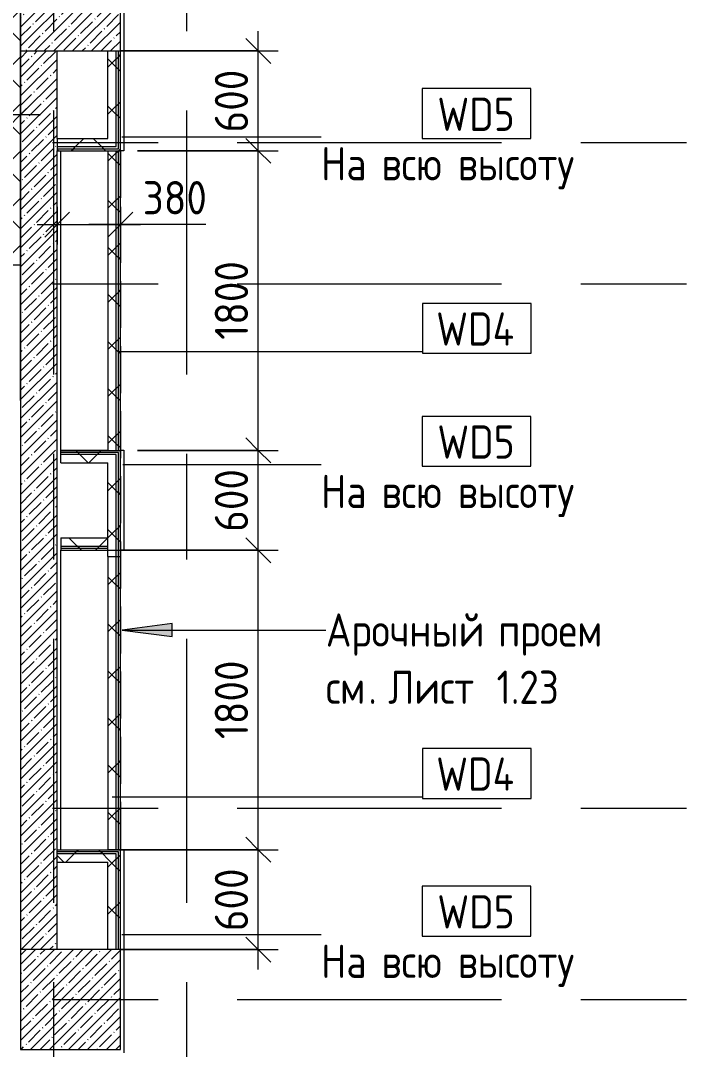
# Model space of a CAD drawing. Header units: millimetres. Extents: x 35787 to 244346, y -8553 to 29000.
# Drawn here: x 42160 to 46257, y 16700 to 22883 of the extents above; entities that cross this region are included whole.
import ezdxf

# ---------------------------------------------------------------- set-up
doc = ezdxf.new("R2010")
doc.units = ezdxf.units.MM
doc.linetypes.add('IMPORT-Невидимая', pattern=[391.222223, 282.222223, -109])
doc.linetypes.add('Осевая', pattern=[3175, 635, -476.25, 1587.5, -476.25])
for name, color, linetype, lineweight in [('A-ANNO-DIMS', 7, 'Continuous', 9), ('A-ANNO-DIMS-100', 7, 'Continuous', 9), ('A-DETL-2', 7, 'IMPORT-Невидимая', 13), ('A-WALL-IDEN', 7, 'Continuous', 9), ('I-WALL', 7, 'Continuous', 9), ('S-COLS', 7, 'Continuous', 9), ('S-STRS-MBND', 7, 'Continuous', 9), ('Оси-2', 7, 'Осевая', 9)]:
    doc.layers.add(name, color=color, linetype=linetype, lineweight=lineweight)
for name, color, linetype, lineweight, true_color in [('A-FLOR-1', 7, 'Continuous', 9, 0xaaaaaa), ('A-WALL-2', 5, 'Continuous', 13, 0x0000ff), ('A-WALL-3', 7, 'Continuous', 13, 0x008040), ('A-WALL-4', 7, 'Continuous', 9, 0xff80c0), ('G-ANNO-TEXT-1', 7, 'Continuous', 9, 0x3c3c3c), ('I-WALL-2', 5, 'Continuous', 9, 0x0000ff), ('I-WALL-3', 7, 'Continuous', 9, 0x008040)]:
    doc.layers.add(name, color=color, linetype=linetype, lineweight=lineweight, true_color=true_color)
doc.styles.add('GOST Common_1', font='GOST_Common.ttf', dxfattribs={"width": 0.9, "height": 200})
doc.styles.add('ISOCPEUR_1', font='isocpeur.ttf', dxfattribs={"width": 0.9, "height": 200})
doc.dimstyles.new('ISO-2_0_0_9К_Средний_округл2', dxfattribs={"dimscale": 304.8, "dimtxt": 199.196235, "dimasz": 0.492126, "dimexe": 0.393701, "dimexo": 0, "dimgap": 0, "dimtad": 1, "dimdec": 0, "dimrnd": 10, "dimzin": 0, "dimdsep": 46, "dimtxsty": 'ISOCPEUR_1', "dimblk1": 'OBLIQUE', "dimblk2": 'OBLIQUE', "dimsah": 1, "dimcen": 0.09, "dimdle": 0.393701, "dimazin": 0, "dimtfac": 1, "dimtdec": 4, "dimtix": 1, "dimtmove": 1, "dimatfit": 3, "dimfxl": 1, "dimtvp": 1, "dimtolj": 1, "dimtzin": 0, "dimarcsym": 2})
doc.dimstyles.new('ISO-2_0_0_9К_Средний_округл2_1', dxfattribs={"dimscale": 304.8, "dimtxt": 199.196235, "dimasz": 0.492126, "dimexe": 0.393701, "dimexo": 0, "dimgap": 0, "dimtad": 1, "dimdec": 0, "dimrnd": 10, "dimzin": 0, "dimdsep": 46, "dimtxsty": 'ISOCPEUR_1', "dimblk1": 'OBLIQUE', "dimblk2": 'OBLIQUE', "dimsah": 1, "dimcen": 0.09, "dimdle": 0.393701, "dimazin": 0, "dimtfac": 1, "dimtdec": 4, "dimtix": 1, "dimtmove": 0, "dimatfit": 3, "dimfxl": 1, "dimtvp": 1, "dimtolj": 1, "dimtzin": 0, "dimarcsym": 2})
pattern_1 = [(45, (0, 0), (-141.42136, 141.42136), []), (135, (0, 0), (-141.42136, -141.42136), [])]
pattern_2 = [(315, (52270, 42220), (141.42136, 141.42136), []), (45, (52270, 42220), (-141.42136, 141.42136), [])]

# ---------------------------------------------------------------- blocks, each defined once
blk = doc.blocks.new('BSC_Колонна _Прямоугольная - 600х600-V18-План монтажа стен и перегородок 1 этажа  в осях 12-23')
at = {"layer": 'S-COLS'}
h = blk.add_hatch(dxfattribs=at)
h.set_pattern_fill('FP_35', color=256, style=0, pattern_type=2)
h.set_pattern_definition([(45, (-42460, -17000), (-57.02463, 57.02463), []), (45, (-42402.975, -17000), (-57.02463, 57.02463), [100.806, -20.161, 3.353, -16.808])])
h.paths.add_polyline_path([(-300, -300), (300, -300), (300, 300), (-300, 300), (-300, 261)])
for p, q in [((300, 300), (-300, 300)), ((-300, 300), (-300, -300)), ((300, -300), (300, 300)), ((-300, -300), (300, -300))]:
    blk.add_line(p, q, dxfattribs=at)
blk = doc.blocks.new('BSC_Колонна _Прямоугольная - 600х600-V19-План монтажа стен и перегородок 1 этажа  в осях 12-23')
at = {"layer": 'S-COLS'}
h = blk.add_hatch(dxfattribs=at)
h.set_pattern_fill('FP_36', color=256, style=0, pattern_type=2)
h.set_pattern_definition([(45, (-42460, -23000), (-57.02463, 57.02463), []), (45, (-42402.975, -23000), (-57.02463, 57.02463), [100.806, -20.161, 3.353, -16.808])])
h.paths.add_polyline_path([(-300, -300), (300, -300), (300, 300), (-300, 300), (-300, -50.7)])
for p, q in [((300, 300), (-300, 300)), ((-300, 300), (-300, -300)), ((300, -300), (300, 300)), ((-300, -300), (300, -300))]:
    blk.add_line(p, q, dxfattribs=at)
blk = doc.blocks.new('Зашивка приборов отопления6 - Зашивка приборов отопления-33276534-План монтажа стен и перегородок 1 этажа  в осях 12-23')
at = {"layer": 'A-WALL-4'}
h = blk.add_hatch(dxfattribs=at)
h.set_pattern_fill('FP_84', color=256, style=0, pattern_type=2)
h.set_pattern_definition(pattern_2)
h.paths.add_polyline_path([(73684.6, 535), (73684.6, 460), (75235, 460), (75235, 535), (73926.5, 535)])
h = blk.add_hatch(dxfattribs=at)
h.set_pattern_fill('FP_84', color=256, style=0, pattern_type=2)
h.set_pattern_definition(pattern_2)
h.paths.add_polyline_path([(73685, 460), (73685, 60), (75235, 60), (75235, 460), (73926.5, 460)])
for p, q in [((75235, 535), (73684.6, 535)), ((73684.6, 535), (73684.6, 460)), ((73684.6, 460), (73684.6, 60)), ((73684.6, 460), (75235, 460)), ((75235, 460), (73685, 460)), ((73685, 460), (73685, 60))]:
    blk.add_line(p, q, dxfattribs=at)
blk = doc.blocks.new('DIMBLOCK59-План монтажа стен и перегородок 1 этажа  в осях 12-23')
at = {"layer": 'A-ANNO-DIMS-100', "lineweight": 20}
for p, q in [((43588.5, 17900), (43513.5, 17975)), ((43588.5, 17900), (43663.5, 17825)), ((43588.5, 17300), (43513.5, 17375)), ((43588.5, 17300), (43663.5, 17225))]:
    blk.add_line(p, q, dxfattribs=at)
at = {"layer": 'A-ANNO-DIMS-100'}
for p, q in [((42689.5, 17900), (43708.5, 17900)), ((43588.5, 17900), (42689.5, 17900)), ((43588.5, 17180), (43588.5, 17900)), ((42760, 17300), (43708.5, 17300)), ((43588.5, 17300), (42760, 17300))]:
    blk.add_line(p, q, dxfattribs=at)
at = {"layer": 'A-ANNO-DIMS-100', "color": 0, "insert": (43327.2, 17410.4), "char_height": 200, "width": 455.087, "attachment_point": 1, "rotation": 90, "line_spacing_factor": 1.149209, "style": 'ISOCPEUR_1'}
blk.add_mtext('600', dxfattribs=at)
blk = doc.blocks.new('_Oblique')
at = {"color": 0, "linetype": 'ByBlock', "lineweight": -2}
blk.add_line((-0.5, -0.5), (0.5, 0.5), dxfattribs=at)
blk = doc.blocks.new('DIMBLOCK60-План монтажа стен и перегородок 1 этажа  в осях 12-23')
at = {"layer": 'A-ANNO-DIMS-100', "lineweight": 20}
for p, q in [((43588.5, 19700), (43513.5, 19775)), ((43588.5, 19700), (43663.5, 19625)), ((43588.5, 17900), (43513.5, 17975)), ((43588.5, 17900), (43663.5, 17825))]:
    blk.add_line(p, q, dxfattribs=at)
at = {"layer": 'A-ANNO-DIMS-100'}
for p, q in [((42760, 19700), (43708.5, 19700)), ((43588.5, 19700), (42760, 19700)), ((43588.5, 17900), (43588.5, 19700)), ((42689.5, 17900), (43708.5, 17900)), ((43588.5, 17900), (42689.5, 17900))]:
    blk.add_line(p, q, dxfattribs=at)
at = {"layer": 'A-ANNO-DIMS-100', "color": 0, "insert": (43327.2, 18564.4), "char_height": 200, "width": 565.411, "attachment_point": 1, "rotation": 90, "line_spacing_factor": 1.149209, "style": 'ISOCPEUR_1'}
blk.add_mtext('1800', dxfattribs=at)
blk = doc.blocks.new('DIMBLOCK61-План монтажа стен и перегородок 1 этажа  в осях 12-23')
at = {"layer": 'A-ANNO-DIMS-100', "lineweight": 20}
for p, q in [((43588.5, 20300), (43513.5, 20375)), ((43588.5, 20300), (43663.5, 20225)), ((43588.5, 19700), (43513.5, 19775)), ((43588.5, 19700), (43663.5, 19625))]:
    blk.add_line(p, q, dxfattribs=at)
at = {"layer": 'A-ANNO-DIMS-100'}
for p, q in [((42863, 20300), (43708.5, 20300)), ((43588.5, 20300), (42863, 20300)), ((43588.5, 19700), (43588.5, 20300)), ((42760, 19700), (43708.5, 19700)), ((43588.5, 19700), (42760, 19700))]:
    blk.add_line(p, q, dxfattribs=at)
at = {"layer": 'A-ANNO-DIMS-100', "color": 0, "insert": (43327.2, 19810.4), "char_height": 200, "width": 455.087, "attachment_point": 1, "rotation": 90, "line_spacing_factor": 1.149209, "style": 'ISOCPEUR_1'}
blk.add_mtext('600', dxfattribs=at)
blk = doc.blocks.new('DIMBLOCK62-План монтажа стен и перегородок 1 этажа  в осях 12-23')
at = {"layer": 'A-ANNO-DIMS-100', "lineweight": 20}
for p, q in [((43588.5, 22100), (43513.5, 22175)), ((43588.5, 22100), (43663.5, 22025)), ((43588.5, 20300), (43513.5, 20375)), ((43588.5, 20300), (43663.5, 20225))]:
    blk.add_line(p, q, dxfattribs=at)
at = {"layer": 'A-ANNO-DIMS-100'}
for p, q in [((42863, 22100), (43708.5, 22100)), ((43588.5, 22100), (42863, 22100)), ((43588.5, 20300), (43588.5, 22100)), ((42863, 20300), (43708.5, 20300)), ((43588.5, 20300), (42863, 20300))]:
    blk.add_line(p, q, dxfattribs=at)
at = {"layer": 'A-ANNO-DIMS-100', "color": 0, "insert": (43327.2, 20964.4), "char_height": 200, "width": 565.411, "attachment_point": 1, "rotation": 90, "line_spacing_factor": 1.149209, "style": 'ISOCPEUR_1'}
blk.add_mtext('1800', dxfattribs=at)
blk = doc.blocks.new('DIMBLOCK63-План монтажа стен и перегородок 1 этажа  в осях 12-23')
at = {"layer": 'A-ANNO-DIMS-100'}
for p, q in [((43588.5, 22100), (43588.5, 22820)), ((42760, 22700), (43708.5, 22700)), ((43588.5, 22700), (42760, 22700)), ((42863, 22100), (43708.5, 22100)), ((43588.5, 22100), (42863, 22100))]:
    blk.add_line(p, q, dxfattribs=at)
at = {"layer": 'A-ANNO-DIMS-100', "lineweight": 20}
for p, q in [((43588.5, 22700), (43513.5, 22775)), ((43588.5, 22700), (43663.5, 22625)), ((43588.5, 22100), (43513.5, 22175)), ((43588.5, 22100), (43663.5, 22025))]:
    blk.add_line(p, q, dxfattribs=at)
at = {"layer": 'A-ANNO-DIMS-100', "color": 0, "insert": (43327.2, 22210.4), "char_height": 200, "width": 455.087, "attachment_point": 1, "rotation": 90, "line_spacing_factor": 1.149209, "style": 'ISOCPEUR_1'}
blk.add_mtext('600', dxfattribs=at)
blk = doc.blocks.new('DIMBLOCK64-План монтажа стен и перегородок 1 этажа  в осях 12-23')
at = {"layer": 'A-ANNO-DIMS-100'}
for p, q in [((42380, 21762.9), (42380, 21536.8)), ((42380, 21656.8), (42380, 21762.9)), ((42760, 21762.9), (42760, 21536.8)), ((42760, 21656.8), (42760, 21762.9)), ((42260, 21656.8), (42880, 21656.8)), ((42794, 21656.8), (42570, 21656.8)), ((43273.3, 21656.8), (42794, 21656.8))]:
    blk.add_line(p, q, dxfattribs=at)
at = {"layer": 'A-ANNO-DIMS-100', "lineweight": 20}
for p, q in [((42380, 21656.8), (42455, 21731.8)), ((42760, 21656.8), (42835, 21731.8)), ((42380, 21656.8), (42305, 21581.8)), ((42760, 21656.8), (42685, 21581.8))]:
    blk.add_line(p, q, dxfattribs=at)
at = {"layer": 'A-ANNO-DIMS-100', "color": 0, "insert": (42894, 21918.1), "char_height": 200, "width": 455.087, "attachment_point": 1, "line_spacing_factor": 1.149209, "style": 'ISOCPEUR_1'}
blk.add_mtext('380', dxfattribs=at)
blk = doc.blocks.new('DIMBLOCK76-План монтажа стен и перегородок 1 этажа  в осях 12-23')
at = {"layer": 'A-ANNO-DIMS-100'}
for p, q in [((41685, 22965), (41685, 22197.7)), ((41685, 22317.7), (41685, 22965)), ((42160, 22700), (42160, 22197.7)), ((42160, 22317.7), (42160, 22700)), ((41565, 22317.7), (42280, 22317.7))]:
    blk.add_line(p, q, dxfattribs=at)
at = {"layer": 'A-ANNO-DIMS-100', "lineweight": 20}
for p, q in [((41685, 22317.7), (41760, 22392.7)), ((42160, 22317.7), (42235, 22392.7)), ((41685, 22317.7), (41610, 22242.7)), ((42160, 22317.7), (42085, 22242.7))]:
    blk.add_line(p, q, dxfattribs=at)
at = {"layer": 'A-ANNO-DIMS-100', "color": 0, "insert": (41723.3, 22579), "char_height": 200, "width": 478.071, "attachment_point": 1, "line_spacing_factor": 1.149209, "style": 'ISOCPEUR_1'}
blk.add_mtext('470', dxfattribs=at)
blk = doc.blocks.new('М_стена2 - Типоразмер-30678229-План монтажа стен и перегородок 1 этажа  в осях 12-23')
at = {"layer": 'A-WALL-IDEN'}
for p, q in [((3.258, 1.523), (-3.273, 1.523)), ((-3.273, 1.523), (-3.273, -1.477)), ((3.258, -1.477), (3.258, 1.523)), ((-3.273, -1.477), (3.258, -1.477))]:
    blk.add_line(p, q, dxfattribs=at)

msp = doc.modelspace()

# ---------------------------------------------------------------- hatches: boundary and pattern name
at = {"layer": 'G-ANNO-TEXT-1'}
msp.add_hatch(color=256, dxfattribs=at).paths.add_polyline_path([(42770.3, 19220.4), (43070.3, 19180.9), (43070.3, 19259.9)])
at = {"layer": 'I-WALL'}
h = msp.add_hatch(dxfattribs=at)
h.set_pattern_fill('FP_1', color=256, style=0, pattern_type=2)
h.set_pattern_definition([(45, (0, 0), (-57.02463, 57.02463), []), (45, (57.025, 0), (-57.02463, 57.02463), [100.806, -20.161, 3.353, -16.808])])
h.paths.add_polyline_path([(42160, 17300), (42380, 17300), (42380, 22700), (42160, 22700), (42160, 19329.5)])
at = {"layer": 'I-WALL-2'}
h = msp.add_hatch(dxfattribs=at)
h.set_pattern_fill('FP_78', color=256, style=0, pattern_type=2)
h.set_pattern_definition(pattern_1)
h.paths.add_polyline_path([(42735, 17900), (42735, 19700), (42685, 19700), (42685, 17900)])
h.paths.add_polyline_path([(42685, 20300), (42735, 20300), (42735, 22100), (42685, 22100), (42685, 20363.7)])
h = msp.add_hatch(dxfattribs=at)
h.set_pattern_fill('FP_78', color=256, style=0, pattern_type=2)
h.set_pattern_definition(pattern_1)
h.paths.add_polyline_path([(42747.5, 17900), (42747.5, 19700), (42735, 19700), (42735, 17900)])
h.paths.add_polyline_path([(42747.5, 20300), (42747.5, 22100), (42735, 22100), (42735, 20300)])
h = msp.add_hatch(dxfattribs=at)
h.set_pattern_fill('FP_78', color=256, style=0, pattern_type=2)
h.set_pattern_definition(pattern_1)
h.paths.add_polyline_path([(42760, 17900), (42760, 19700), (42747.5, 19700), (42747.5, 17900)])
h.paths.add_polyline_path([(42760, 20300), (42760, 22100), (42747.5, 22100), (42747.5, 20300)])
at = {"layer": 'I-WALL-3'}
h = msp.add_hatch(dxfattribs=at)
h.set_pattern_fill('FP_78', color=256, style=0, pattern_type=2)
h.set_pattern_definition(pattern_1)
h.paths.add_polyline_path([(42735, 22125), (42735, 22700), (42685, 22700), (42685, 22125)])
h = msp.add_hatch(dxfattribs=at)
h.set_pattern_fill('FP_78', color=256, style=0, pattern_type=2)
h.set_pattern_definition(pattern_1)
h.paths.add_polyline_path([(42747.5, 22112.5), (42747.5, 22700), (42735, 22700), (42735, 22112.5)])
h = msp.add_hatch(dxfattribs=at)
h.set_pattern_fill('FP_78', color=256, style=0, pattern_type=2)
h.set_pattern_definition(pattern_1)
h.paths.add_polyline_path([(42760, 22100), (42760, 22700), (42747.5, 22700), (42747.5, 22100)])
h = msp.add_hatch(dxfattribs=at)
h.set_pattern_fill('FP_78', color=256, style=0, pattern_type=2)
h.set_pattern_definition(pattern_1)
h.paths.add_polyline_path([(42685, 22125), (42685, 22175), (42380, 22175), (42380, 22125)])
h = msp.add_hatch(dxfattribs=at)
h.set_pattern_fill('FP_78', color=256, style=0, pattern_type=2)
h.set_pattern_definition(pattern_1)
h.paths.add_polyline_path([(42735, 22112.5), (42735, 22125), (42380, 22125), (42380, 22112.5), (42685, 22112.5)])
h = msp.add_hatch(dxfattribs=at)
h.set_pattern_fill('FP_78', color=256, style=0, pattern_type=2)
h.set_pattern_definition(pattern_1)
h.paths.add_polyline_path([(42645.5, 22100), (42747.5, 22100), (42747.5, 22112.5), (42380, 22112.5), (42380, 22100)])
h = msp.add_hatch(dxfattribs=at)
h.set_pattern_fill('FP_78', color=256, style=0, pattern_type=2)
h.set_pattern_definition(pattern_1)
h.paths.add_polyline_path([(42401, 20287.5), (42645.5, 20287.5), (42645.5, 20300), (42401, 20300)])
h = msp.add_hatch(dxfattribs=at)
h.set_pattern_fill('FP_78', color=256, style=0, pattern_type=2)
h.set_pattern_definition(pattern_1)
h.paths.add_polyline_path([(42401, 20275), (42645.5, 20275), (42645.5, 20287.5), (42401, 20287.5)])
h = msp.add_hatch(dxfattribs=at)
h.set_pattern_fill('FP_78', color=256, style=0, pattern_type=2)
h.set_pattern_definition(pattern_1)
h.paths.add_polyline_path([(42735, 19662.5), (42747.5, 19662.5), (42747.5, 20287.5), (42735, 20287.5), (42735, 19846.6)])
h = msp.add_hatch(dxfattribs=at)
h.set_pattern_fill('FP_78', color=256, style=0, pattern_type=2)
h.set_pattern_definition(pattern_1)
h.paths.add_polyline_path([(42747.5, 19662.5), (42760, 19662.5), (42760, 20300), (42747.5, 20300), (42747.5, 19846.6)])
h = msp.add_hatch(dxfattribs=at)
h.set_pattern_fill('FP_78', color=256, style=0, pattern_type=2)
h.set_pattern_definition(pattern_1)
h.paths.add_polyline_path([(42645.5, 20225), (42645.5, 20275), (42401, 20275), (42401, 20225)])
h = msp.add_hatch(dxfattribs=at)
h.set_pattern_fill('FP_78', color=256, style=0, pattern_type=2)
h.set_pattern_definition(pattern_1)
h.paths.add_polyline_path([(42685, 19662.5), (42735, 19662.5), (42735, 20275), (42685, 20275), (42685, 19846.6)])
h = msp.add_hatch(dxfattribs=at)
h.set_pattern_fill('FP_78', color=256, style=0, pattern_type=2)
h.set_pattern_definition(pattern_1)
h.paths.add_polyline_path([(42645.5, 19725), (42645.5, 19775), (42401, 19775), (42401, 19725)])
h = msp.add_hatch(dxfattribs=at)
h.set_pattern_fill('FP_78', color=256, style=0, pattern_type=2)
h.set_pattern_definition(pattern_1)
h.paths.add_polyline_path([(42401, 19712.5), (42645.5, 19712.5), (42645.5, 19725), (42401, 19725)])
h = msp.add_hatch(dxfattribs=at)
h.set_pattern_fill('FP_78', color=256, style=0, pattern_type=2)
h.set_pattern_definition(pattern_1)
h.paths.add_polyline_path([(42645.5, 19725), (42685, 19725), (42685, 19775), (42645.5, 19775)])
h = msp.add_hatch(dxfattribs=at)
h.set_pattern_fill('FP_78', color=256, style=0, pattern_type=2)
h.set_pattern_definition(pattern_1)
h.paths.add_polyline_path([(42401, 19700), (42645.5, 19700), (42645.5, 19712.5), (42401, 19712.5)])
h = msp.add_hatch(dxfattribs=at)
h.set_pattern_fill('FP_78', color=256, style=0, pattern_type=2)
h.set_pattern_definition(pattern_1)
h.paths.add_polyline_path([(42735, 17887.5), (42747.5, 17887.5), (42747.5, 17900), (42380, 17900), (42380, 17887.5), (42685, 17887.5)])
h = msp.add_hatch(dxfattribs=at)
h.set_pattern_fill('FP_78', color=256, style=0, pattern_type=2)
h.set_pattern_definition(pattern_1)
h.paths.add_polyline_path([(42735, 17875), (42735, 17887.5), (42380, 17887.5), (42380, 17875), (42685, 17875)])
h = msp.add_hatch(dxfattribs=at)
h.set_pattern_fill('FP_78', color=256, style=0, pattern_type=2)
h.set_pattern_definition(pattern_1)
h.paths.add_polyline_path([(42685, 17825), (42685, 17875), (42380, 17875), (42380, 17825)])
h = msp.add_hatch(dxfattribs=at)
h.set_pattern_fill('FP_78', color=256, style=0, pattern_type=2)
h.set_pattern_definition(pattern_1)
h.paths.add_polyline_path([(42735, 17300), (42735, 17875), (42685, 17875), (42685, 17300)])
h = msp.add_hatch(dxfattribs=at)
h.set_pattern_fill('FP_78', color=256, style=0, pattern_type=2)
h.set_pattern_definition(pattern_1)
h.paths.add_polyline_path([(42747.5, 17300), (42747.5, 17887.5), (42735, 17887.5), (42735, 17300)])
h = msp.add_hatch(dxfattribs=at)
h.set_pattern_fill('FP_78', color=256, style=0, pattern_type=2)
h.set_pattern_definition(pattern_1)
h.paths.add_polyline_path([(42747.5, 17300), (42760, 17300), (42760, 17900), (42747.5, 17900), (42747.5, 17887.5)])

# ---------------------------------------------------------------- linework, layer by layer
at = {"layer": 'A-DETL-2'}
msp.add_line((42760, 22100), (42760, 17900), dxfattribs=at)
at = {"layer": 'A-FLOR-1'}
for p, q in [((42780, 23320), (42780, 22100)), ((42400, 22100), (42400, 20300.5)), ((42780, 22100), (42760, 22100)), ((42400, 20300.5), (42685, 20300.5)), ((42760, 20300.5), (42780, 20300.5)), ((42780, 20300.5), (42780, 19700.5)), ((42400, 19700.5), (42400, 17900)), ((42780, 19700.5), (42760, 19700.5)), ((42760, 17900), (42780, 17900)), ((42780, 17900), (42780, 16680))]:
    msp.add_line(p, q, dxfattribs=at)
at = {"layer": 'A-WALL-2'}
for p, q in [((42735, 20300), (42735, 22100)), ((42747.5, 20300), (42747.5, 22100)), ((42735, 17900), (42735, 19662.5)), ((42747.5, 17900), (42747.5, 19662.5))]:
    msp.add_line(p, q, dxfattribs=at)
at = {"layer": 'A-WALL-3'}
for p, q in [((42735, 22125), (42735, 22700)), ((42747.5, 22112.5), (42747.5, 22700)), ((42380, 22175), (42380, 22100)), ((42380, 22125), (42735, 22125)), ((42380, 22112.5), (42747.5, 22112.5)), ((42747.5, 20287.5), (42401, 20287.5)), ((42747.5, 19662.5), (42747.5, 20287.5)), ((42735, 20275), (42401, 20275)), ((42735, 19662.5), (42735, 20275)), ((42401, 19725), (42685, 19725)), ((42401, 19712.5), (42685, 19712.5)), ((42380, 17825), (42380, 17900)), ((42747.5, 17887.5), (42380, 17887.5)), ((42735, 17875), (42380, 17875)), ((42735, 17300), (42735, 17875)), ((42747.5, 17300), (42747.5, 17887.5))]:
    msp.add_line(p, q, dxfattribs=at)
at = {"layer": 'A-WALL-IDEN'}
for p, q in [((42769.2, 22183.6), (43966, 22183.6)), ((42746.4, 20893.1), (44575.7, 20893.1)), ((42775.3, 20214), (43966, 20214)), ((42709.6, 18218.5), (44575.7, 18218.5)), ((42769.2, 17390.7), (43966, 17390.7))]:
    msp.add_line(p, q, dxfattribs=at)
at = {"layer": 'G-ANNO-TEXT-1'}
for p, q in [((43070.3, 19259.9), (42770.3, 19220.4)), ((43070.3, 19180.9), (43070.3, 19259.9)), ((42770.3, 19220.4), (43070.3, 19180.9)), ((42770.3, 19220.4), (43994.4, 19220.4))]:
    msp.add_line(p, q, dxfattribs=at)
at = {"layer": 'I-WALL'}
for p, q in [((42160, 22700), (42160, 17300)), ((42380, 22175), (42380, 22700)), ((42380, 17900), (42380, 22100)), ((42380, 17300), (42380, 17825))]:
    msp.add_line(p, q, dxfattribs=at)
at = {"layer": 'I-WALL-2'}
for p, q in [((42760, 17300), (42760, 22700)), ((42685, 22100), (42685, 20300)), ((42685, 19662.5), (42685, 17900))]:
    msp.add_line(p, q, dxfattribs=at)
at = {"layer": 'I-WALL-3'}
for p, q in [((42685, 22175), (42685, 22700)), ((42380, 22175), (42685, 22175)), ((42380, 22100), (42760, 22100)), ((42401, 20300), (42760, 20300)), ((42401, 20225), (42401, 20300)), ((42401, 20225), (42685, 20225)), ((42685, 19662.5), (42685, 20225)), ((42401, 19775), (42685, 19775)), ((42401, 19775), (42401, 19700)), ((42401, 19700), (42760, 19700)), ((42685, 19662.5), (42760, 19662.5)), ((42380, 17900), (42760, 17900)), ((42380, 17825), (42685, 17825)), ((42685, 17300), (42685, 17825))]:
    msp.add_line(p, q, dxfattribs=at)
at = {"layer": 'S-STRS-MBND'}
msp.add_line((42160, 20600), (42160, 23400), dxfattribs=at)
at = {"layer": 'Оси-2'}
for p, q in [((42360, 593.7), (42360, 24898.1)), ((43160, 593.7), (43160, 24898.1)), ((39176.2, 22150), (82200, 22150)), ((39176.2, 21300), (82200, 21300)), ((39176.2, 18150), (82200, 18150)), ((39176.2, 17000), (82200, 17000))]:
    msp.add_line(p, q, dxfattribs=at)

# ---------------------------------------------------------------- block references
at = {"layer": 'A-WALL-4', "rotation": 89.9999999999998}
msp.add_blockref('Зашивка приборов отопления6 - Зашивка приборов отопления-33276534-План монтажа стен и перегородок 1 этажа  в осях 12-23', (42220, -52270), dxfattribs=at)
at = {"layer": 'A-WALL-IDEN', "xscale": 99.99999999999993, "yscale": 99.99999999999993, "zscale": 99.99999999999993}
for p in [(44901.1, 22321.6), (44903, 21031.1), (44901.1, 20352), (44903, 18356.5), (44901.1, 17528.7)]:
    msp.add_blockref('М_стена2 - Типоразмер-30678229-План монтажа стен и перегородок 1 этажа  в осях 12-23', p, dxfattribs=at)
at = {"layer": 'S-COLS'}
for name, p in [('BSC_Колонна _Прямоугольная - 600х600-V19-План монтажа стен и перегородок 1 этажа  в осях 12-23', (42460, 23000)), ('BSC_Колонна _Прямоугольная - 600х600-V18-План монтажа стен и перегородок 1 этажа  в осях 12-23', (42460, 17000))]:
    msp.add_blockref(name, p, dxfattribs=at)

# ---------------------------------------------------------------- texts
at = {"layer": 'A-WALL-IDEN', "char_height": 200, "attachment_point": 1, "style": 'GOST Common_1'}
for s, insert, width in [('WD5', (44664.6, 22419.6), 584.43), ('На', (43966, 22122.7), 360.759), ('\\fGOST Common|b0|i0|c204|p34|;\\W.9; ', (44263.6, 22122.7), 79.367), ('\\fGOST Common|b0|i0|c204|p34|;\\W.9; ', (44722, 22122.7), 79.367), ('всю', (44329.1, 22122.7), 476.202), ('высоту', (44787.5, 22122.7), 981.265), ('WD4', (44657.6, 21129.2), 606.076), ('WD5', (44664.6, 20450), 584.43), ('На', (43966, 20153.1), 360.759), ('\\fGOST Common|b0|i0|c204|p34|;\\W.9; ', (44263.6, 20153.1), 79.367), ('всю', (44329.1, 20153.1), 476.202), ('\\fGOST Common|b0|i0|c204|p34|;\\W.9; ', (44722, 20153.1), 79.367), ('высоту', (44787.5, 20153.1), 981.265), ('WD4', (44657.6, 18454.5), 606.076), ('WD5', (44664.6, 17626.7), 584.43), ('На', (43966, 17329.8), 360.759), ('\\fGOST Common|b0|i0|c204|p34|;\\W.9; ', (44263.6, 17329.8), 79.367), ('\\fGOST Common|b0|i0|c204|p34|;\\W.9; ', (44722, 17329.8), 79.367), ('всю', (44329.1, 17329.8), 476.202), ('высоту', (44787.5, 17329.8), 981.265)]:
    msp.add_mtext(s, dxfattribs=dict(at, insert=insert, width=width))
at = {"layer": 'G-ANNO-TEXT-1', "char_height": 200, "attachment_point": 1, "style": 'GOST Common_1'}
for s, insert, width in [('Арочный', (43994.4, 19320.4), 1176.076), ('\\fGOST Common|b0|i0|c204|p34|;\\W.9; ', (44964.8, 19320.4), 79.367), ('\\fGOST Common|b0|i0|c204|p34|;\\W.9; ', (45702.9, 19320.4), 79.367), ('проем', (45030.2, 19320.4), 815.316), ('Лист', (44369.4, 18976.5), 656.582), (' 1.23', (44911.2, 18976.5), 562.785), ('см', (43994.4, 18976.5), 310.253), ('. ', (44250.4, 18976.5), 144.304)]:
    msp.add_mtext(s, dxfattribs=dict(at, insert=insert, width=width))

# ---------------------------------------------------------------- dimensions: what is measured, and where the dimension line sits
at = {"layer": 'A-ANNO-DIMS'}
dim = msp.add_linear_dim(base=(42160, 22317.7), p1=(41685, 22965), p2=(42160, 22700), dimstyle='ISO-2_0_0_9К_Средний_округл2_1', override={"dimpost": '<>', "dimfxl": 543.92096}, dxfattribs=at)
dim.commit()
dim.dimension.update_dxf_attribs({"geometry": 'DIMBLOCK76-План монтажа стен и перегородок 1 этажа  в осях 12-23', "text_midpoint": (41922.5, 22417.7)})
for base, p1, p2, override, picture, middle in [((43588.5, 22700), (42863, 22100), (42760, 22700), {"dimpost": '<>', "dimfxl": 608.776642}, 'DIMBLOCK63-План монтажа стен и перегородок 1 этажа  в осях 12-23', (43488.5, 22400)), ((43588.5, 22100), (42863, 20300), (42863, 22100), {"dimpost": '<>', "dimfxl": 1800}, 'DIMBLOCK62-План монтажа стен и перегородок 1 этажа  в осях 12-23', (43488.5, 21200)), ((43588.5, 20300), (42760, 19700), (42863, 20300), {"dimpost": '<>', "dimfxl": 608.776642}, 'DIMBLOCK61-План монтажа стен и перегородок 1 этажа  в осях 12-23', (43488.5, 20000)), ((43588.5, 19700), (42689.5, 17900), (42760, 19700), {"dimpost": '<>', "dimfxl": 1801.3808}, 'DIMBLOCK60-План монтажа стен и перегородок 1 этажа  в осях 12-23', (43488.5, 18800)), ((43588.5, 17900), (42760, 17300), (42689.5, 17900), {"dimpost": '<>', "dimfxl": 604.129896}, 'DIMBLOCK59-План монтажа стен и перегородок 1 этажа  в осях 12-23', (43488.5, 17600))]:
    dim = msp.add_linear_dim(base=base, p1=p1, p2=p2, angle=90, dimstyle='ISO-2_0_0_9К_Средний_округл2_1', override=override, dxfattribs=at)
    dim.commit()
    dim.dimension.update_dxf_attribs({"geometry": picture, "text_midpoint": middle})
dim = msp.add_linear_dim(base=(42760, 21656.8), p1=(42380, 21762.9), p2=(42760, 21762.9), dimstyle='ISO-2_0_0_9К_Средний_округл2', override={"dimpost": '<>', "dimfxl": 380}, dxfattribs=at)
dim.commit()
dim.dimension.update_dxf_attribs({"geometry": 'DIMBLOCK64-План монтажа стен и перегородок 1 этажа  в осях 12-23', "text_midpoint": (43121.6, 21784.8), "dimtype": 160})

doc.saveas('drawing.dxf')
